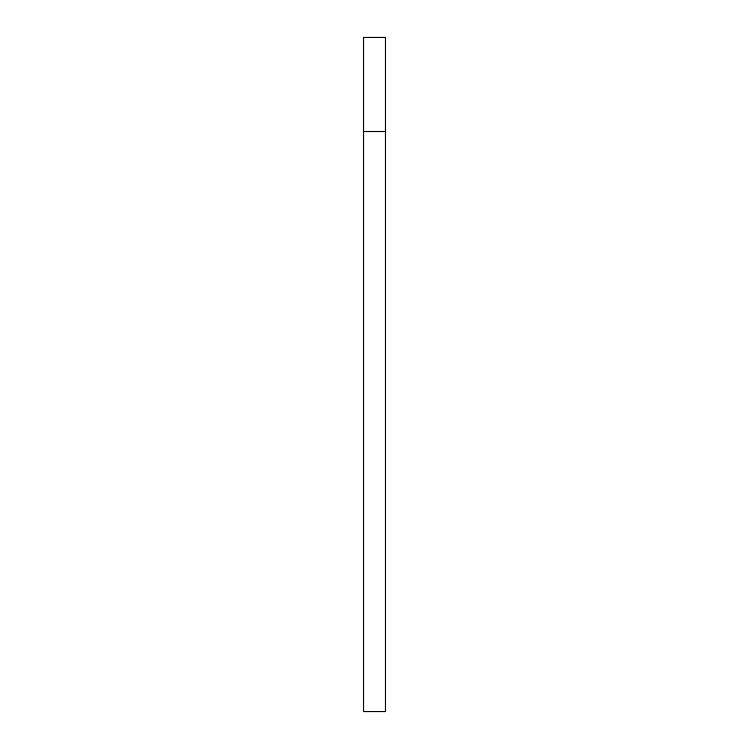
<?xml version="1.0" encoding="UTF-8"?>
<svg xmlns="http://www.w3.org/2000/svg" width="749" height="749" viewBox="0 0 749 749"><rect width="100%" height="100%" fill="white"/><g stroke="black" fill="none" stroke-linecap="round" stroke-linejoin="round"><path stroke-width="1.12" d="M363.527 131.515L385.473 131.515M385.473 37.45L363.527 37.45L363.527 711.55L385.473 711.55L385.473 37.45"/></g></svg>
